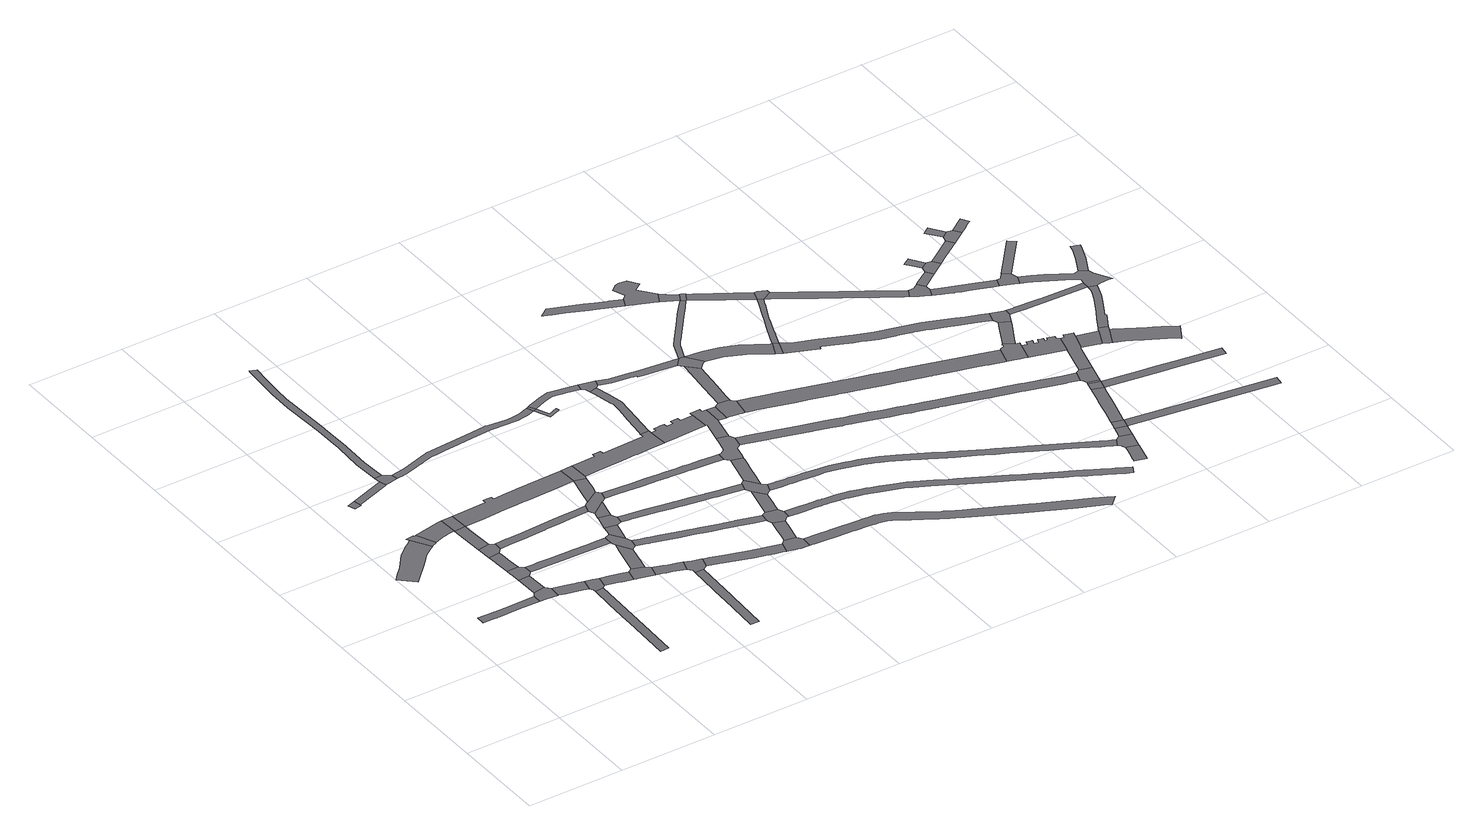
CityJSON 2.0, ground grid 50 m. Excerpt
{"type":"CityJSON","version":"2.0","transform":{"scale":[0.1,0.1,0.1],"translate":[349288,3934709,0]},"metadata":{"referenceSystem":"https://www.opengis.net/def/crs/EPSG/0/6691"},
"CityObjects":{
"road1":{"type":"Road","attributes":{"RoadStructureAttribute.sectionType":"1"},"geometry":[{"type":"MultiSurface","lod":"1","boundaries":[[[0,1,2,3,4,5,6,7,8,9,10,11,12,13,14,15]]]}]},
"road2":{"type":"Road","attributes":{"RoadStructureAttribute.sectionType":"1"},"geometry":[{"type":"MultiSurface","lod":"1","boundaries":[[[16,17,18,19,20,21,22,23,24,25,26,27,28,29,30,31,32,33]]]}]},
"road3":{"type":"Road","geometry":[{"type":"MultiSurface","lod":"1","boundaries":[[[34,35,36,37,38,39,40,41,42,25,24]]]}]},
"road4":{"type":"Road","geometry":[{"type":"MultiSurface","lod":"1","boundaries":[[[43,44,45,0,15,46,47,48]]]}]},
"road5":{"type":"Road","geometry":[{"type":"MultiSurface","lod":"1","boundaries":[[[49,50,51,52,53]]]}]},
"road6":{"type":"Road","attributes":{"RoadStructureAttribute.sectionType":"1"},"geometry":[{"type":"MultiSurface","lod":"1","boundaries":[[[44,54,55,56,45]]]}]},
"road7":{"type":"Road","geometry":[{"type":"MultiSurface","lod":"1","boundaries":[[[57,58,59,55,54,60,61,62,63]]]}]},
"road8":{"type":"Road","attributes":{"RoadStructureAttribute.sectionType":"1"},"geometry":[{"type":"MultiSurface","lod":"1","boundaries":[[[36,64,65,66,67,68,69,70,71,37]]]}]},
"road9":{"type":"Road","attributes":{"RoadStructureAttribute.sectionType":"1"},"geometry":[{"type":"MultiSurface","lod":"1","boundaries":[[[72,73,74,75,76,77,78,57,63]]]}]},
"road10":{"type":"Road","attributes":{"RoadStructureAttribute.sectionType":"1"},"geometry":[{"type":"MultiSurface","lod":"1","boundaries":[[[79,80,81,82,83,84,85,86]]]}]},
"road11":{"type":"Road","attributes":{"RoadStructureAttribute.sectionType":"1"},"geometry":[{"type":"MultiSurface","lod":"1","boundaries":[[[87,88,89,90,43,48,91,92,93,94,95]]]}]},
"road12":{"type":"Road","geometry":[{"type":"MultiSurface","lod":"1","boundaries":[[[96,75,74,97,98,99,100]]]}]},
"road13":{"type":"Road","attributes":{"RoadStructureAttribute.sectionType":"1"},"geometry":[{"type":"MultiSurface","lod":"1","boundaries":[[[101,52,51,102,103]]]}]},
"road14":{"type":"Road","attributes":{"RoadStructureAttribute.sectionType":"1"},"geometry":[{"type":"MultiSurface","lod":"1","boundaries":[[[104,105,106,96,100,107,108]]]}]},
"road15":{"type":"Road","geometry":[{"type":"MultiSurface","lod":"1","boundaries":[[[109,70,69,104,108]]]}]},
"road16":{"type":"Road","geometry":[{"type":"MultiSurface","lod":"1","boundaries":[[[81,110,111,112,95,94,113,82]]]}]},
"road17":{"type":"Road","geometry":[{"type":"MultiSurface","lod":"1","boundaries":[[[114,115,116,117,118,119,120,121,101,103]]]}]},
"road18":{"type":"Road","attributes":{"RoadStructureAttribute.sectionType":"1"},"geometry":[{"type":"MultiSurface","lod":"1","boundaries":[[[122,123,124,125,126,127,128,129,111,110]]]}]},
"road19":{"type":"Road","attributes":{"RoadStructureAttribute.sectionType":"1"},"geometry":[{"type":"MultiSurface","lod":"1","boundaries":[[[130,131,132,133,134,135,136,137,138,139,62,61,140,141,142,143,144,145,146,147,148]]]}]},
"road20":{"type":"Road","attributes":{"RoadStructureAttribute.sectionType":"1"},"geometry":[{"type":"MultiSurface","lod":"1","boundaries":[[[120,149,150,151,152,153,154,155,156,157,158,159,160,161,162,163,164,165,166,167,168,169,170,171,172,173,174,175,176,121]]]}]},
"road21":{"type":"Road","attributes":{"RoadStructureAttribute.sectionType":"1"},"geometry":[{"type":"MultiSurface","lod":"1","boundaries":[[[177,178,179,180,181,182,183,184,185,99,98,186,187,188,189,190,191,192,193,194]]]}]},
"road22":{"type":"Road","geometry":[{"type":"MultiSurface","lod":"1","boundaries":[[[195,126,125,196,197,198,199,200]]]}]},
"road23":{"type":"Road","attributes":{"RoadStructureAttribute.sectionType":"1"},"geometry":[{"type":"MultiSurface","lod":"1","boundaries":[[[201,202,203,204,205,206,207,195,200]]]}]},
"road24":{"type":"Road","attributes":{"RoadStructureAttribute.sectionType":"1"},"geometry":[{"type":"MultiSurface","lod":"1","boundaries":[[[208,209,210,211,212,213,214,215,216,217,218,219,220,221,216,222,223,224,225,226,227,228,229,230,231,232,109,108]]]}]},
"road25":{"type":"Road","attributes":{"RoadStructureAttribute.sectionType":"1"},"geometry":[{"type":"MultiSurface","lod":"1","boundaries":[[[233,234,235,236,237,238,239,240]]]}]},
"road26":{"type":"Road","attributes":{"RoadStructureAttribute.sectionType":"1"},"geometry":[{"type":"MultiSurface","lod":"1","boundaries":[[[198,241,242,243,244,245,246,247,248,249,250,199]]]}]},
"road27":{"type":"Road","geometry":[{"type":"MultiSurface","lod":"1","boundaries":[[[205,204,251,252,253,254,130,148]]]}]},
"road28":{"type":"Road","geometry":[{"type":"MultiSurface","lod":"1","boundaries":[[[255,256,257,258,254,253]]]}]},
"road29":{"type":"Road","geometry":[{"type":"MultiSurface","lod":"1","boundaries":[[[259,237,236,260,261,262,263,246,245]]]}]},
"road30":{"type":"Road","geometry":[{"type":"MultiSurface","lod":"1","boundaries":[[[264,265,266,257,256,267,268,269,270,271]]]}]},
"road31":{"type":"Road","attributes":{"RoadStructureAttribute.sectionType":"1"},"geometry":[{"type":"MultiSurface","lod":"1","boundaries":[[[272,264,271,273,274]]]}]},
"road32":{"type":"Road","attributes":{"RoadStructureAttribute.sectionType":"1"},"geometry":[{"type":"MultiSurface","lod":"1","boundaries":[[[117,275,276,277,278,279,280,281,282,283,284,285,286,287,288,289,290,291,292,293,294,295,296,297,298,299,300,301,302,118]]]}]},
"road33":{"type":"Road","geometry":[{"type":"MultiSurface","lod":"1","boundaries":[[[273,303,304,305,219,218,306,194,193,274]]]}]},
"road34":{"type":"Road","attributes":{"RoadStructureAttribute.sectionType":"1"},"geometry":[{"type":"MultiSurface","lod":"1","boundaries":[[[307,308,309,310,311,312,313,314,315,316,317,261,260,318,319,320,321,322,323,324,325,326,327]]]}]},
"road35":{"type":"Road","geometry":[{"type":"MultiSurface","lod":"1","boundaries":[[[222,216,221,328,329]]]}]},
"road36":{"type":"Road","attributes":{"RoadStructureAttribute.sectionType":"1"},"geometry":[{"type":"MultiSurface","lod":"1","boundaries":[[[330,331,332,333,334,335,336,337,338,339,340,341,342,343,344,345,252,251,346,347,348,349,350,351,352,353,354,355,356,357,358,359,360,361,362]]]}]},
"road37":{"type":"Road","attributes":{"RoadStructureAttribute.sectionType":"1"},"geometry":[{"type":"MultiSurface","lod":"1","boundaries":[[[363,364,365,366,367,368,369,370,371,372,373,374,375,376,377,378,379,380,381,382,383,384,385,386,387,388,389,390,391,392,268,267]]]}]},
"road38":{"type":"Road","geometry":[{"type":"MultiSurface","lod":"1","boundaries":[[[393,307,327,394,395,396,397,398,399,400]]]}]},
"road39":{"type":"Road","attributes":{"RoadStructureAttribute.sectionType":"1"},"geometry":[{"type":"MultiSurface","lod":"1","boundaries":[[[401,402,403,404,405,406,407,408,409,410,411,412,413,414,305,304,415,416,417,418,419,420,421,422,423,424,425,426,427,428,429]]]}]},
"road40":{"type":"Road","attributes":{"RoadStructureAttribute.sectionType":"1"},"geometry":[{"type":"MultiSurface","lod":"1","boundaries":[[[328,430,431,432,433,434,435,436,437,438,439,440,441,442,443,444,445,446,447,448,449,450,451,452,453,454,455,456,457,329]]]}]},
"road41":{"type":"Road","attributes":{"RoadStructureAttribute.sectionType":"1"},"geometry":[{"type":"MultiSurface","lod":"1","boundaries":[[[458,459,393,400,460,461,462]]]}]},
"road42":{"type":"Road","geometry":[{"type":"MultiSurface","lod":"1","boundaries":[[[463,290,289,464]]]}]},
"road43":{"type":"Road","attributes":{"RoadStructureAttribute.sectionType":"1"},"geometry":[{"type":"MultiSurface","lod":"1","boundaries":[[[289,465,466,467,468,464]]]}]},
"road44":{"type":"Road","geometry":[{"type":"MultiSurface","lod":"1","boundaries":[[[461,469,470,471,472,473,362,361,462]]]}]},
"road45":{"type":"Road","attributes":{"RoadStructureAttribute.sectionType":"1"},"geometry":[{"type":"MultiSurface","lod":"1","boundaries":[[[474,473,472,475,476,477,478,479]]]}]},
"road46":{"type":"Road","attributes":{"RoadStructureAttribute.sectionType":"1"},"geometry":[{"type":"MultiSurface","lod":"1","boundaries":[[[480,481,482,483,484,485,486,487,463,464,488,489,490,491,492,493,494,495]]]}]},
"road47":{"type":"Road","geometry":[{"type":"MultiSurface","lod":"1","boundaries":[[[496,497,378,377,479,478,498,499,500]]]}]},
"road48":{"type":"Road","attributes":{"RoadStructureAttribute.sectionType":"1"},"geometry":[{"type":"MultiSurface","lod":"1","boundaries":[[[501,502,503,504,505,506,507,508,509,496,500]]]}]},
"road49":{"type":"Road","attributes":{"RoadStructureAttribute.sectionType":"1"},"geometry":[{"type":"MultiSurface","lod":"1","boundaries":[[[446,510,511,512,513,514,515,516,517,518,519,520,521,522,523,524,525,526,447]]]}]},
"road50":{"type":"Road","geometry":[{"type":"MultiSurface","lod":"1","boundaries":[[[527,528,529,530,531,532,533,534,535,536,537,538,539,540,541,444,443,542,543,544,545]]]}]},
"road51":{"type":"Road","geometry":[{"type":"MultiSurface","lod":"1","boundaries":[[[546,517,516,547,548,549,550,480,495]]]}]},
"road52":{"type":"Road","geometry":[{"type":"MultiSurface","lod":"1","boundaries":[[[551,552,553,554,555,556,401,429,508,507,557,558,559,560]]]}]},
"road53":{"type":"Road","attributes":{"RoadStructureAttribute.sectionType":"1"},"geometry":[{"type":"MultiSurface","lod":"1","boundaries":[[[561,553,552,562,563,564,565,566,567,568,569,570,571,527,545]]]}]},
"road54":{"type":"Road","geometry":[{"type":"MultiSurface","lod":"1","boundaries":[[[563,572,573,574,564]]]}]},
"road55":{"type":"Road","attributes":{"RoadStructureAttribute.sectionType":"1"},"geometry":[{"type":"MultiSurface","lod":"1","boundaries":[[[547,575,576,577,578,579,580,581,582,583,584,585,586,587,548]]]}]},
"road56":{"type":"Road","attributes":{"RoadStructureAttribute.sectionType":"1"},"geometry":[{"type":"MultiSurface","lod":"1","boundaries":[[[398,588,589,590,591,592,593,594,595,596,597,598,599,600,601,602,603,604,605,606,607,608,609,610,611,612,613,614,615,616,617,618,619,620,621,622,623,624,625,626,627,628,629,630,631,632,633,634,635,636,637,638,639,640,641,642,643,644,645,646,647,648,649,650,651,652,653,654,655,656,657,658,659,660,661,662,663,664,665,666,667,668,669,670,671,672,673,399]]]}]},
"road57":{"type":"Road","geometry":[{"type":"MultiSurface","lod":"1","boundaries":[[[674,675,676,677,678,679,680,573,572,681,682,683,684,685,686,687,688]]]}]},
"road58":{"type":"Road","attributes":{"RoadStructureAttribute.sectionType":"1"},"geometry":[{"type":"MultiSurface","lod":"1","boundaries":[[[678,689,690,691,692,693,694,695,696,697,679]]]}]},
"road59":{"type":"Road","attributes":{"RoadStructureAttribute.sectionType":"1"},"geometry":[{"type":"MultiSurface","lod":"1","boundaries":[[[470,698,699,700,701,702,703,704,705,706,707,708,709,710,711,712,713,714,715,716,717,718,719,720,721,722,723,724,725,726,727,728,729,730,731,732,733,734,735,736,737,738,739,740,741,742,743,744,745,746,747,748,749,750,751,752,753,754,755,756,757,758,759,760,761,762,763,764,765,766,767,768,769,770,771,772,773,774,775,776,777,778,779,780,781,782,783,471]]]}]},
"road60":{"type":"Road","geometry":[{"type":"MultiSurface","lod":"1","boundaries":[[[784,785,786,787,788,789,582,581,694,693]]]}]},
"road61":{"type":"Road","attributes":{"RoadStructureAttribute.sectionType":"1"},"geometry":[{"type":"MultiSurface","lod":"1","boundaries":[[[790,791,792,793,794,795,796,797,798,799,800,801,802,803,804]]]}]},
"road62":{"type":"Road","attributes":{"RoadStructureAttribute.sectionType":"1"},"geometry":[{"type":"MultiSurface","lod":"1","boundaries":[[[805,806,807,808,809,810,811,812,813,814,815,816,817,818,819,820,821,822,823,824,825,826,827,828,829,830,831,832,833,834,499,498,835,836,837,838,839,840,841,842,843,844,845,846,847,848,849,850,851,852,853,854,855,856,857,858,859,860,861,862,863,864,865,866,867,868,869,870,871,872,873,874,875,876,877,878,879,880,881,882,883,884,885]]]}]},
"road63":{"type":"Road","attributes":{"RoadStructureAttribute.sectionType":"1"},"geometry":[{"type":"MultiSurface","lod":"1","boundaries":[[[886,887,888,889,890,891,789,788,892,893,894,895]]]}]},
"road64":{"type":"Road","geometry":[{"type":"MultiSurface","lod":"1","boundaries":[[[896,897,898,899,900,901,902,582,789,903,904,905,906,907,908,909,910,911,912]]]}]},
"road65":{"type":"Road","geometry":[{"type":"MultiSurface","lod":"1","boundaries":[[[913,914,796,795,915,916,917,918,919,920,921,922,923,924]]]}]},
"road66":{"type":"Road","geometry":[{"type":"MultiSurface","lod":"1","boundaries":[[[894,925,926,895]]]}]},
"road67":{"type":"Road","attributes":{"RoadStructureAttribute.sectionType":"1"},"geometry":[{"type":"MultiSurface","lod":"1","boundaries":[[[927,928,929,930,931,932,933,934,935,936,937,938,939,940,941,942,943,944,945,946,947,948,949,950,951,952,953,954,955,956,957,958,959,960,961,962,963,964,965,966,967,968,969,970,971,972,973,974,975,976,977,978,979,980,981,982,983,984,985,986,987,988,989,990,991,992,993,994,995,996,997,998,999,1000,1001,1002,1003,1004,1005,1006,1007,1008,1009,1010,1011,1012,1013,1014,551,560]]]}]},
"road68":{"type":"Road","attributes":{"RoadStructureAttribute.sectionType":"1"},"geometry":[{"type":"MultiSurface","lod":"1","boundaries":[[[1015,1016,1017,918,917,912]]]}]},
"road69":{"type":"Road","geometry":[{"type":"MultiSurface","lod":"1","boundaries":[[[1018,1019,1020,1021,1015,912,911]]]}]},
"road70":{"type":"Road","attributes":{"RoadStructureAttribute.sectionType":"1"},"geometry":[{"type":"MultiSurface","lod":"1","boundaries":[[[1022,1023,1024,1025,1026,1027,1028,1029,1030,1031,1032,1033,1034,1035,1036,1037,1038,1039,1040,1041,1042,1043,1044,1045,1046,1047,1048,1049,1050,1051,1052,1053,1054,1055,1056,1057,1058,1059,1060,1061,1062,1063,674,688]]]}]},
"road71":{"type":"Road","attributes":{"RoadStructureAttribute.sectionType":"1"},"geometry":[{"type":"MultiSurface","lod":"1","boundaries":[[[1064,1065,1066,1067,1068,1069,1070,1019,1018]]]}]},
"road72":{"type":"Road","geometry":[{"type":"MultiSurface","lod":"1","boundaries":[[[1071,1067,1066,1072,1073,1074]]]}]},
"road73":{"type":"Road","attributes":{"RoadStructureAttribute.sectionType":"1"},"geometry":[{"type":"MultiSurface","lod":"1","boundaries":[[[1075,1076,1077,1078,1079,1080,1081,1082,1083]]]}]},
"road74":{"type":"Road","attributes":{"RoadStructureAttribute.sectionType":"1"},"geometry":[{"type":"MultiSurface","lod":"1","boundaries":[[[1084,1085,1086,1087,1088,1089,1090,1091,1092,1093,1094,1095,1096,1097,1098,1099,1100,1101,1102,1103,1104,1105,1106,1107,1108,1109,1110,1111,1112,1113,1114,1115,1116,1117,1118,1119,1120,1121,926,925]]]}]},
"road75":{"type":"Road","attributes":{"RoadStructureAttribute.sectionType":"1"},"geometry":[{"type":"MultiSurface","lod":"1","boundaries":[[[1072,1066,1122,1123,1124,1125,1126,1127,895,926,1128,1129,1130,1131,1132,1133,1134,1072,1135,1136,1137,1138,1139,1140,1141,1142,1143,1144,1145,1146,1147,1148,1149,1150,1151,1152,1153,1154,1155,1156,1157,1158,1159,1160,1073]]]}]},
"road76":{"type":"Road","geometry":[{"type":"MultiSurface","lod":"1","boundaries":[[[884,1161,1162,1077,1076,1163,1164,885]]]}]},
"road77":{"type":"Road","attributes":{"RoadStructureAttribute.sectionType":"1"},"geometry":[{"type":"MultiSurface","lod":"1","boundaries":[[[1165,1164,1163,1166]]]}]},
"road78":{"type":"Road","geometry":[{"type":"MultiSurface","lod":"1","boundaries":[[[1167,1168,1165,1166]]]}]},
"road79":{"type":"Road","attributes":{"RoadStructureAttribute.sectionType":"1"},"geometry":[{"type":"MultiSurface","lod":"1","boundaries":[[[1169,1170,1171,1172,1173,1174,1175,1168,1167,1176,1177,1178,1179,1180,1181,1182]]]}]},
"road80":{"type":"Road","geometry":[{"type":"MultiSurface","lod":"1","boundaries":[[[1183,1184,1185,1186,1187,1188,1055,1054,1189,1190,1191,1192,1193,1194,1195,1196,1197,1198]]]}]},
"road81":{"type":"Road","geometry":[{"type":"MultiSurface","lod":"1","boundaries":[[[1169,1182,1199,1200]]]}]},
"road82":{"type":"Road","attributes":{"RoadStructureAttribute.sectionType":"1"},"geometry":[{"type":"MultiSurface","lod":"1","boundaries":[[[1199,1201,1202,1203,1204,1200]]]}]},
"road83":{"type":"Road","geometry":[{"type":"MultiSurface","lod":"1","boundaries":[[[1205,970,969,1206,1204,1203,1207,1208]]]}]},
"road84":{"type":"Road","geometry":[{"type":"MultiSurface","lod":"1","boundaries":[[[1209,1210,1146,1145,1211,1212,1213,1214,1215]]]}]},
"road85":{"type":"Road","attributes":{"RoadStructureAttribute.sectionType":"1"},"geometry":[{"type":"MultiSurface","lod":"1","boundaries":[[[1197,1216,1217,1218,1219,1220,1221,1198]]]}]},
"road86":{"type":"Road","attributes":{"RoadStructureAttribute.sectionType":"1"},"geometry":[{"type":"MultiSurface","lod":"1","boundaries":[[[1222,1223,1224,1225,1226,1227,1228,1229,1230,1231,1232,1233,1234,1235,1236,1237,1238,1239,1240,1241,1242,1243,1244,1245,1193,1192,1246,1247,1248]]]}]},
"road87":{"type":"Road","geometry":[{"type":"MultiSurface","lod":"1","boundaries":[[[1249,1250,1108,1107,1219,1218,1251,1252]]]}]},
"road88":{"type":"Road","geometry":[{"type":"MultiSurface","lod":"1","boundaries":[[[1253,1254,1205,1208,1255,1256,1257,1258,1259,1260,1261,1262,1222,1248,1263]]]}]},
"road89":{"type":"Road","attributes":{"RoadStructureAttribute.sectionType":"1"},"geometry":[{"type":"MultiSurface","lod":"1","boundaries":[[[1264,1265,1266,1267,1209,1215]]]}]},
"road90":{"type":"Road","attributes":{"RoadStructureAttribute.sectionType":"1"},"geometry":[{"type":"MultiSurface","lod":"1","boundaries":[[[1268,1269,1270,1271,1272,1167,1166]]]}]},
"road91":{"type":"Road","attributes":{"RoadStructureAttribute.sectionType":"1"},"geometry":[{"type":"MultiSurface","lod":"1","boundaries":[[[1273,1274,1275,1276,1277,1278,1214,1213,1279,1280,1281,1282,1283,1284,1285,1286,1287,1288]]]}]},
"road92":{"type":"Road","attributes":{"RoadStructureAttribute.sectionType":"1"},"geometry":[{"type":"MultiSurface","lod":"1","boundaries":[[[1289,1290,1291,1292,1293,1294]]]}]},
"road93":{"type":"Road","geometry":[{"type":"MultiSurface","lod":"1","boundaries":[[[1289,1294,1266,1265,1295,1296]]]}]},
"road94":{"type":"Road","attributes":{"RoadStructureAttribute.sectionType":"1"},"geometry":[{"type":"MultiSurface","lod":"1","boundaries":[[[1297,1298,1299,1300,1301,1257,1256]]]}]},
"road95":{"type":"Road","attributes":{"RoadStructureAttribute.sectionType":"1"},"geometry":[{"type":"MultiSurface","lod":"1","boundaries":[[[1302,1303,1304,1305,1199,1182,1306,1307,1308]]]}]},
"road96":{"type":"Road","geometry":[{"type":"MultiSurface","lod":"1","boundaries":[[[1309,1310,1311,1312,1313,1300,1299,1314,1315]]]}]},
"road97":{"type":"Road","attributes":{"RoadStructureAttribute.sectionType":"1"},"geometry":[{"type":"MultiSurface","lod":"1","boundaries":[[[1316,1317,1296,1295,1318,1319]]]}]},
"road98":{"type":"Road","attributes":{"RoadStructureAttribute.sectionType":"1"},"geometry":[{"type":"MultiSurface","lod":"1","boundaries":[[[1320,1321,1322,1323,1324,1325,1326,1327,1328,1329,1249,1252]]]}]},
"road99":{"type":"Road","geometry":[{"type":"MultiSurface","lod":"1","boundaries":[[[1330,1331,1288,1287,1332,1333,1334,1335]]]}]},
"road100":{"type":"Road","attributes":{"RoadStructureAttribute.sectionType":"1"},"geometry":[{"type":"MultiSurface","lod":"1","boundaries":[[[1336,1337,1338,1339,1340,1341,1342,1309,1315,1343,1344,1345,1346,1347,1348,1349,1350,1351]]]}]},
"road101":{"type":"Road","attributes":{"RoadStructureAttribute.sectionType":"1"},"geometry":[{"type":"MultiSurface","lod":"1","boundaries":[[[1352,1353,1354,1355]]]}]},
"road102":{"type":"Road","attributes":{"RoadStructureAttribute.sectionType":"1"},"geometry":[{"type":"MultiSurface","lod":"1","boundaries":[[[1356,1357,1358,1359,1360,1361,1362,1363,1364,1322,1365,1366,1367,1368,1369,1370,1311,1310]]]}]},
"road103":{"type":"Road","geometry":[{"type":"MultiSurface","lod":"1","boundaries":[[[1371,1372,1355,1354,1316,1319]]]}]},
"road104":{"type":"Road","attributes":{"RoadStructureAttribute.sectionType":"1"},"geometry":[{"type":"MultiSurface","lod":"1","boundaries":[[[1373,1374,1375,1376,1330,1335]]]}]},
"road105":{"type":"Road","geometry":[{"type":"MultiSurface","lod":"1","boundaries":[[[1377,1378,1379,1380,1381,1382,1334,1333,1383,1384,1385,1386,1387,1388,1389,1390,1323,1322,1364,1391,1392,1393,1394]]]}]},
"road106":{"type":"Road","attributes":{"RoadStructureAttribute.sectionType":"1"},"geometry":[{"type":"MultiSurface","lod":"1","boundaries":[[[1395,1396,1397,1398,1399,1372,1371]]]}]},
"road107":{"type":"Road","attributes":{"RoadStructureAttribute.sectionType":"1"},"geometry":[{"type":"MultiSurface","lod":"1","boundaries":[[[1400,1401,1402,1403,1378,1377,1404,1405,1406,1407]]]}]}
},
"vertices":[
[441,853,0],[327,853,0],[306,853,0],[228,853,0],[227,853,0],[221,853,0],[138,854,0],[137,809,0],[163,809,0],[184,808,0],[201,808,0],[211,808,0],[215,808,0],[226,808,0],[331,810,0],[441,808,0],
[102,1265,0],[103,1266,0],[159,1323,0],[194,1360,0],[220,1388,0],[222,1390,0],[236,1401,0],[259,1417,0],[286,1436,0],[227,1530,0],[204,1514,0],[190,1503,0],[128,1454,0],[70,1378,0],[29,1336,0],[20,1327,0],[3,1309,0],[76,1238,0],
[293,1439,0],[312,1448,0],[317,1451,0],[273,1549,0],[261,1546,0],[260,1550,0],[220,1547,0],[220,1546,0],[224,1538,0],
[540,863,0],[520,887,0],[459,878,0],[478,808,0],[479,808,0],[536,801,0],
[164,1875,0],[201,1881,0],[200,1888,0],[193,1925,0],[152,1910,0],
[516,1001,0],[455,998,0],[457,962,0],
[451,1084,0],[453,1057,0],[453,1055,0],[533,1018,0],[537,1022,0],[536,1068,0],[512,1086,0],
[350,1464,0],[377,1471,0],[380,1472,0],[405,1477,0],[427,1480,0],[434,1480,0],[430,1579,0],[408,1578,0],
[509,1147,0],[506,1205,0],[505,1226,0],[445,1219,0],[448,1167,0],[448,1164,0],[449,1143,0],
[715,180,0],[725,439,0],[737,738,0],[692,732,0],[687,615,0],[681,461,0],[681,443,0],[670,178,0],
[669,832,0],[644,838,0],[638,840,0],[604,848,0],[539,801,0],[571,793,0],[654,773,0],[681,766,0],[695,826,0],
[442,1296,0],[518,1240,0],[527,1250,0],[531,1295,0],[502,1307,0],
[374,1989,0],[378,1950,0],[386,1953,0],
[435,1479,0],[435,1461,0],[435,1458,0],[496,1451,0],[495,1483,0],
[491,1582,0],
[750,750,0],[764,810,0],[735,817,0],[692,746,0],
[396,1955,0],[414,1958,0],[416,1958,0],[453,1966,0],[447,2000,0],[441,2004,0],[411,2026,0],[372,2024,0],
[816,733,0],[831,729,0],[834,729,0],[887,716,0],[902,777,0],[865,786,0],[799,801,0],[791,803,0],
[964,1056,0],[927,1057,0],[866,1059,0],[796,1061,0],[762,1061,0],[732,1062,0],[668,1064,0],[605,1066,0],[582,1066,0],[559,1067,0],[576,1021,0],[599,1021,0],[605,1021,0],[670,1019,0],[737,1017,0],[758,1017,0],[801,1016,0],[868,1014,0],[962,1012,0],
[406,2079,0],[402,2155,0],[407,2305,0],[406,2317,0],[406,2326,0],[404,2427,0],[405,2473,0],[405,2481,0],[396,2665,0],[393,2734,0],[393,2737,0],[393,2738,0],[396,2829,0],[401,2883,0],[405,2939,0],[413,3027,0],[380,3041,0],[376,3030,0],[361,2832,0],[361,2830,0],[359,2736,0],[360,2703,0],[361,2673,0],[370,2469,0],[371,2352,0],[371,2317,0],[370,2304,0],[365,2158,0],
[985,1314,0],[916,1311,0],[851,1309,0],[785,1306,0],[780,1306,0],[723,1303,0],[657,1300,0],[594,1298,0],[592,1298,0],[597,1253,0],[659,1256,0],[725,1259,0],[777,1261,0],[787,1262,0],[857,1265,0],[918,1268,0],[1019,1273,0],[1031,1316,0],
[925,791,0],[902,712,0],[908,711,0],[989,690,0],[1004,749,0],[983,770,0],
[994,817,0],[1000,846,0],[1004,861,0],[1017,914,0],[971,984,0],[960,938,0],[942,863,0],
[585,1486,0],[656,1490,0],[719,1493,0],[781,1496,0],[819,1497,0],[841,1497,0],[908,1500,0],[975,1503,0],[1098,1507,0],[1076,1414,0],[1057,1335,0],[1131,1383,0],[1139,1417,0],[1157,1494,0],[1095,1607,0],[852,1598,0],[825,1597,0],[797,1596,0],[722,1593,0],[721,1603,0],[721,1609,0],[695,1608,0],[676,1607,0],[677,1599,0],[678,1590,0],
[1168,126,0],[1179,352,0],[1179,364,0],[1191,605,0],[1146,605,0],[1135,374,0],[1134,354,0],[1123,128,0],
[1019,682,0],[1035,677,0],[1038,676,0],[1066,668,0],[1129,649,0],[1147,704,0],[1121,712,0],[1079,725,0],[1063,730,0],[1059,732,0],
[1040,930,0],[1048,975,0],[1038,1002,0],[993,1070,0],
[1057,1078,0],[1065,1111,0],[1006,1126,0],[999,1095,0],
[1147,624,0],[1215,621,0],[1233,678,0],[1228,680,0],[1186,691,0],
[1026,1208,0],[1024,1198,0],[1019,1178,0],[1093,1122,0],[1100,1166,0],[1099,1166,0],[1091,1182,0],[1086,1194,0],
[1034,1239,0],[1110,1299,0],[1035,1244,0],
[466,1968,0],[486,1972,0],[525,1978,0],[674,2022,0],[709,2025,0],[751,2029,0],[834,2036,0],[907,2042,0],[1016,2051,0],[1106,2043,0],[1128,2042,0],[1159,2043,0],[1186,2046,0],[1217,2052,0],[1258,2065,0],[1243,2100,0],[1238,2098,0],[1205,2086,0],[1186,2082,0],[1156,2077,0],[1125,2077,0],[1018,2087,0],[1012,2088,0],[1009,2088,0],[904,2079,0],[673,2060,0],[670,2060,0],[520,2013,0],
[1116,1303,0],[1136,1317,0],[1149,1361,0],[1043,1325,0],
[1595,573,0],[1525,591,0],[1482,601,0],[1481,602,0],[1459,608,0],[1448,611,0],[1397,627,0],[1336,646,0],[1267,668,0],[1264,669,0],[1257,671,0],[1290,598,0],[1292,597,0],[1388,568,0],[1389,568,0],[1430,554,0],[1494,538,0],[1498,537,0],[1523,530,0],[1569,518,0],[1580,515,0],
[1161,1510,0],[1157,1609,0],
[1583,827,0],[1523,844,0],[1518,845,0],[1496,851,0],[1471,858,0],[1463,860,0],[1401,877,0],[1363,888,0],[1331,897,0],[1316,901,0],[1245,921,0],[1181,938,0],[1126,953,0],[1122,954,0],[1110,958,0],[1093,963,0],[1086,917,0],[1104,912,0],[1110,911,0],[1172,894,0],[1235,876,0],[1308,856,0],[1320,853,0],[1350,845,0],[1389,834,0],[1450,817,0],[1489,807,0],[1509,801,0],[1511,801,0],[1523,797,0],[1575,783,0],[1640,765,0],[1646,810,0],
[1115,1119,0],[1133,1116,0],[1146,1114,0],[1210,1103,0],[1275,1093,0],[1347,1081,0],[1361,1078,0],[1412,1070,0],[1431,1067,0],[1497,1056,0],[1527,1052,0],[1546,1048,0],[1561,1046,0],[1624,1036,0],[1697,1024,0],[1708,1066,0],[1661,1074,0],[1594,1085,0],[1554,1092,0],[1533,1095,0],[1529,1096,0],[1467,1106,0],[1422,1113,0],[1397,1117,0],[1384,1119,0],[1310,1131,0],[1244,1142,0],[1182,1152,0],[1140,1159,0],[1121,1162,0],
[1618,593,0],[1600,510,0],[1611,507,0],[1638,500,0],[1646,499,0],[1691,496,0],[1695,556,0],[1675,580,0],
[1755,1318,0],[1730,1319,0],[1664,1324,0],[1598,1329,0],[1589,1330,0],[1569,1331,0],[1536,1333,0],[1477,1337,0],[1462,1338,0],[1448,1339,0],[1374,1345,0],[1309,1349,0],[1245,1354,0],[1166,1360,0],[1143,1316,0],[1159,1315,0],[1188,1313,0],[1253,1308,0],[1320,1303,0],[1395,1298,0],[1408,1297,0],[1466,1293,0],[1480,1292,0],[1545,1288,0],[1565,1286,0],[1584,1285,0],[1610,1283,0],[1677,1278,0],[1751,1273,0],
[1168,1510,0],[1186,1511,0],[1237,1513,0],[1303,1516,0],[1366,1519,0],[1371,1519,0],[1441,1522,0],[1454,1522,0],[1528,1525,0],[1557,1527,0],[1571,1527,0],[1586,1528,0],[1591,1528,0],[1604,1529,0],[1598,1628,0],[1598,1639,0],[1598,1644,0],[1551,1644,0],[1552,1634,0],[1553,1626,0],[1329,1616,0],[1329,1622,0],[1328,1634,0],[1285,1632,0],[1284,1620,0],[1284,1614,0],[1232,1612,0],[1191,1610,0],
[1635,675,0],[1625,625,0],[1698,674,0],[1707,718,0],[1649,736,0],
[1257,2106,0],[1276,2071,0],
[1294,1982,0],[1357,2006,0],[1352,2024,0],[1305,2006,0],
[1730,738,0],[1739,737,0],[1743,783,0],[1729,811,0],[1671,824,0],
[1688,896,0],[1734,831,0],[1744,875,0],[1745,880,0],[1758,935,0],[1711,995,0],
[1537,2125,0],[1518,2129,0],[1394,2151,0],[1393,2150,0],[1348,2140,0],[1336,2137,0],[1300,2124,0],[1273,2113,0],[1311,2086,0],[1347,2101,0],[1388,2111,0],[1395,2113,0],[1429,2106,0],[1442,2104,0],[1457,2101,0],[1529,2088,0],
[1732,1087,0],[1711,1069,0],[1783,954,0],[1801,998,0],[1779,1020,0],
[1782,1033,0],[1796,1089,0],[1811,1154,0],[1815,1167,0],[1815,1170,0],[1827,1218,0],[1831,1234,0],[1772,1248,0],[1764,1216,0],
[1598,1647,0],[1617,1835,0],[1620,1865,0],[1623,1885,0],[1625,1902,0],[1609,1984,0],[1593,2059,0],[1552,2049,0],[1557,2024,0],[1580,1919,0],[1583,1907,0],[1584,1902,0],[1580,1857,0],[1577,1833,0],[1576,1827,0],[1569,1772,0],[1555,1659,0],
[1828,1637,0],[1761,1634,0],[1761,1646,0],[1761,1655,0],[1720,1653,0],[1720,1642,0],[1721,1632,0],[1685,1631,0],[1685,1640,0],[1685,1651,0],[1659,1650,0],[1656,1650,0],[1626,1648,0],[1626,1640,0],[1627,1629,0],[1606,1529,0],[1657,1532,0],[1722,1534,0],[1832,1539,0],
[1547,2072,0],[1608,2071,0],[1619,2106,0],[1601,2111,0],[1546,2123,0],
[1887,1386,0],[1873,1413,0],[1813,1427,0],[1804,1386,0],[1792,1334,0],[1766,1317,0],[1835,1251,0],[1845,1294,0],[1849,1312,0],[1874,1326,0],
[1840,1539,0],[1898,1526,0],[1902,1540,0],[1903,1638,0],[1881,1639,0],[1881,1642,0],[1881,1653,0],[1880,1658,0],[1829,1658,0],[1829,1657,0],[1829,1648,0],
[1944,1537,0],[1950,1638,0],[1920,1638,0],
[1671,2052,0],[1775,2037,0],[1779,2037,0],[1795,2035,0],[1793,2025,0],[1824,2021,0],[1991,2001,0],[2027,2043,0],[1830,2066,0],[1801,2069,0],[1782,2072,0],[1749,2077,0],[1679,2087,0],
[1712,494,0],[1716,494,0],[1762,490,0],[1826,486,0],[1923,479,0],[1928,479,0],[2003,474,0],[2033,469,0],[2044,468,0],[2086,461,0],[2128,440,0],[2163,419,0],[2180,409,0],[2273,353,0],[2279,350,0],[2289,344,0],[2329,320,0],[2379,294,0],[2384,292,0],[2389,289,0],[2442,263,0],[2497,236,0],[2518,226,0],[2519,225,0],[2628,172,0],[2692,141,0],[2735,121,0],[2736,120,0],[2761,108,0],[2852,68,0],[2980,11,0],[2994,5,0],[3041,50,0],[3008,66,0],[2949,94,0],[2891,121,0],[2852,140,0],[2843,144,0],[2782,173,0],[2762,180,0],[2757,183,0],[2739,191,0],[2719,201,0],[2688,215,0],[2662,227,0],[2596,259,0],[2587,263,0],[2522,293,0],[2455,324,0],[2453,326,0],[2416,343,0],[2415,343,0],[2400,350,0],[2386,356,0],[2359,371,0],[2358,371,0],[2339,383,0],[2330,388,0],[2241,441,0],[2240,442,0],[2231,448,0],[2184,477,0],[2172,484,0],[2159,491,0],[2141,502,0],[2129,507,0],[2122,512,0],[2105,518,0],[2099,520,0],[2094,521,0],[2088,523,0],[2084,525,0],[2065,530,0],[2044,531,0],[2024,533,0],[2019,533,0],[2015,534,0],[2011,534,0],[1966,537,0],[1913,541,0],[1911,541,0],[1895,543,0],[1849,546,0],[1839,546,0],[1828,547,0],[1770,551,0],
[2054,1621,0],[2051,1625,0],[2037,1641,0],[2034,1645,0],[2034,1646,0],[1976,1652,0],[1965,1646,0],[1961,1536,0],[1963,1536,0],[1974,1534,0],[1975,1534,0],[1992,1531,0],[2008,1528,0],[2021,1526,0],[2037,1523,0],
[2034,1649,0],[2036,1666,0],[2038,1682,0],[2049,1771,0],[2068,1924,0],[2013,1978,0],[2011,1964,0],[1991,1787,0],[1983,1718,0],
[1790,732,0],[1823,731,0],[1850,729,0],[1860,729,0],[1871,728,0],[1907,725,0],[1918,724,0],[1938,723,0],[1951,722,0],[1982,718,0],[2006,715,0],[2040,709,0],[2046,708,0],[2099,695,0],[2116,691,0],[2128,688,0],[2133,686,0],[2145,683,0],[2174,673,0],[2189,668,0],[2295,633,0],[2329,616,0],[2401,579,0],[2490,533,0],[2514,520,0],[2666,441,0],[2765,390,0],[2784,380,0],[2804,370,0],[2824,359,0],[2843,350,0],[2865,339,0],[2924,308,0],[2934,302,0],[2974,282,0],[3029,253,0],[3069,232,0],[3088,222,0],[3130,201,0],[3144,193,0],[3161,184,0],[3183,173,0],[3198,165,0],[3214,157,0],[3235,197,0],[3221,204,0],[3205,213,0],[3167,232,0],[3152,240,0],[3127,253,0],[3109,262,0],[3080,277,0],[3039,299,0],[2981,329,0],[2918,361,0],[2905,368,0],[2904,368,0],[2855,393,0],[2836,404,0],[2818,413,0],[2765,441,0],[2743,452,0],[2532,562,0],[2498,579,0],[2440,609,0],[2330,666,0],[2274,687,0],[2273,687,0],[2212,709,0],[2211,710,0],[2162,725,0],[2152,728,0],[2144,730,0],[2123,736,0],[2083,748,0],[2081,748,0],[2054,754,0],[2016,761,0],[1953,766,0],[1939,768,0],[1936,768,0],[1922,769,0],[1889,772,0],[1877,773,0],[1864,773,0],[1827,776,0],
[2085,1941,0],[2098,1953,0],[2105,1956,0],[2110,1956,0],[2113,1956,0],[2054,2039,0],
[1716,2660,0],[1752,2646,0],[1809,2623,0],[1908,2583,0],[1939,2571,0],[2062,2521,0],[2082,2568,0],[2023,2592,0],[2016,2595,0],[1961,2618,0],[1916,2636,0],[1804,2681,0],[1757,2697,0],[1755,2698,0],[1706,2665,0],
[3278,424,0],[3264,431,0],[3227,449,0],[3115,507,0],[2937,598,0],[2921,606,0],[2811,661,0],[2806,663,0],[2768,681,0],[2626,755,0],[2618,759,0],[2613,762,0],[2589,774,0],[2554,793,0],[2409,868,0],[2340,900,0],[2265,929,0],[2248,934,0],[2221,942,0],[2192,951,0],[2115,968,0],[2039,977,0],[1986,984,0],[1964,986,0],[1948,987,0],[1905,990,0],[1894,991,0],[1862,993,0],[1851,994,0],[1831,995,0],[1845,949,0],[1887,945,0],[1898,945,0],[1907,944,0],[1943,941,0],[1952,941,0],[1958,940,0],[1969,939,0],[1970,939,0],[2034,934,0],[2069,931,0],[2099,926,0],[2142,918,0],[2190,904,0],[2200,902,0],[2227,894,0],[2248,889,0],[2282,875,0],[2293,871,0],[2318,861,0],[2351,845,0],[2409,815,0],[2410,815,0],[2474,782,0],[2482,777,0],[2539,747,0],[2551,741,0],[2562,736,0],[2590,721,0],[2599,716,0],[2604,714,0],[2619,706,0],[2664,683,0],[2707,662,0],[2768,631,0],[2782,624,0],[2838,599,0],[2898,568,0],[2915,559,0],[2935,549,0],[2985,523,0],[2997,516,0],[3038,495,0],[3059,485,0],[3119,454,0],[3160,432,0],[3207,408,0],[3239,392,0],[3255,383,0],[3271,375,0],[3293,416,0],
[2435,1909,0],[2310,1981,0],[2230,2010,0],[2156,2029,0],[2128,2032,0],[2104,2034,0],[2199,1941,0],[2297,1898,0],[2408,1832,0],[2441,1906,0],
[2255,2379,0],[2216,2333,0],[2212,2327,0],[2167,2269,0],[2096,2179,0],[2070,2146,0],[2068,2142,0],[2075,2085,0],[2084,2106,0],[2091,2123,0],[2096,2134,0],[2109,2151,0],[2118,2161,0],[2230,2302,0],[2277,2361,0],[2309,2402,0],[2288,2418,0],
[2083,2654,0],[2109,2590,0],[2079,2514,0],[2200,2465,0],[2205,2462,0],[2234,2518,0],[2209,2549,0],[2169,2598,0],[2212,2629,0],[2177,2678,0],[2134,2686,0],[2115,2679,0],
[2439,1814,0],[2466,1893,0],
[1907,1317,0],[1934,1309,0],[1945,1306,0],[1983,1295,0],[1996,1292,0],[2004,1289,0],[2064,1272,0],[2128,1254,0],[2200,1234,0],[2203,1233,0],[2210,1231,0],[2281,1211,0],[2340,1194,0],[2353,1191,0],[2382,1183,0],[2403,1177,0],[2476,1156,0],[2489,1153,0],[2557,1133,0],[2619,1116,0],[2653,1106,0],[2678,1099,0],[2691,1095,0],[2744,1081,0],[2773,1074,0],[2779,1073,0],[2781,1072,0],[2795,1068,0],[2812,1064,0],[2820,1061,0],[2895,1040,0],[2934,1030,0],[2957,1023,0],[3019,1006,0],[3090,986,0],[3100,983,0],[3155,968,0],[3173,963,0],[3233,946,0],[3296,928,0],[3356,911,0],[3369,908,0],[3422,893,0],[3438,951,0],[3365,971,0],[3328,981,0],[3267,999,0],[3207,1016,0],[3189,1021,0],[3176,1024,0],[3105,1044,0],[3097,1047,0],[3027,1066,0],[3015,1069,0],[2963,1084,0],[2903,1101,0],[2833,1120,0],[2825,1122,0],[2822,1123,0],[2810,1126,0],[2774,1136,0],[2748,1143,0],[2694,1158,0],[2686,1160,0],[2671,1165,0],[2625,1178,0],[2563,1195,0],[2494,1215,0],[2492,1216,0],[2481,1218,0],[2409,1239,0],[2402,1241,0],[2382,1246,0],[2349,1255,0],[2289,1272,0],[2221,1291,0],[2219,1291,0],[2209,1294,0],[2138,1314,0],[2075,1332,0],[2015,1350,0],[2004,1353,0],[1989,1357,0],[1977,1360,0],[1954,1367,0],[1941,1370,0],[1940,1371,0],[1923,1376,0],
[2314,2461,0],[2263,2491,0],[2262,2492,0],
[2312,2405,0],[2338,2446,0],[2322,2456,0],[2321,2457,0],
[2052,1521,0],[2111,1507,0],[2175,1489,0],[2249,1469,0],[2262,1465,0],[2334,1446,0],[2396,1429,0],[2449,1414,0],[2458,1412,0],[2466,1410,0],[2495,1402,0],[2528,1393,0],[2539,1390,0],[2610,1370,0],[2673,1353,0],[2685,1350,0],[2736,1336,0],[2748,1333,0],[2776,1325,0],[2797,1321,0],[2868,1302,0],[2877,1299,0],[2892,1295,0],[2897,1294,0],[2914,1289,0],[2946,1281,0],[2950,1280,0],[3008,1264,0],[3074,1246,0],[3145,1226,0],[3153,1224,0],[3223,1205,0],[3234,1202,0],[3260,1294,0],[3199,1310,0],[2802,1419,0],[2777,1426,0],[2670,1456,0],[2628,1467,0],[2245,1572,0],[2179,1590,0],[2131,1603,0],
[2461,2309,0],[2484,2295,0],[2581,2233,0],[2596,2284,0],[2521,2331,0],[2366,2428,0],[2341,2443,0],
[2614,2284,0],[2605,2219,0],[2656,2246,0],[2655,2265,0],
[3354,323,0],[3355,326,0],[3296,342,0],[3293,329,0],[3291,324,0],[3283,292,0],[3271,251,0],[3266,231,0],[3325,215,0],
[2558,1765,0],[2598,1749,0],[2605,1768,0],[2613,1763,0],[2687,1733,0],[2745,1709,0],[2780,1695,0],[2801,1687,0],[2806,1685,0],[2857,1665,0],[2869,1662,0],[2934,1645,0],[2940,1644,0],[2998,1629,0],[3010,1626,0],[3019,1624,0],[3035,1620,0],[3072,1610,0],[3092,1602,0],[3097,1599,0],[3148,1581,0],[3210,1558,0],[3280,1533,0],[3361,1504,0],[3380,1560,0],[3344,1572,0],[3277,1595,0],[3234,1612,0],[3218,1619,0],[3088,1669,0],[2973,1698,0],[2871,1724,0],[2781,1758,0],[2636,1818,0],[2633,1819,0],[2632,1819,0],[2515,1863,0],[2495,1875,0],
[2562,2190,0],[2557,2180,0],[2536,2132,0],[2510,2070,0],[2493,2031,0],[2456,1943,0],[2474,1912,0],[2501,1980,0],[2503,1986,0],[2532,2059,0],[2542,2083,0],[2582,2169,0],[2594,2196,0],[2632,2202,0],[2703,2157,0],[2785,2103,0],[2803,2091,0],[2811,2087,0],[2903,2028,0],[2995,1970,0],[3029,1949,0],[3043,1939,0],[3138,1880,0],[3156,1869,0],[3180,1911,0],[3042,1999,0],[3018,2015,0],[2960,2051,0],[2930,2069,0],[2929,2070,0],[2918,2077,0],[2874,2105,0],[2847,2123,0],[2809,2147,0],[2786,2162,0],[2771,2172,0],[2767,2175,0],[2705,2214,0],[2679,2231,0],
[3283,369,0],[3289,356,0],[3379,414,0],[3320,430,0],
[3338,495,0],[3396,480,0],
[3408,525,0],[3351,541,0],
[3422,805,0],[3399,721,0],[3397,714,0],[3397,711,0],[3382,654,0],[3372,617,0],[3354,553,0],[3411,536,0],[3415,550,0],[3428,597,0],[3444,653,0],[3455,695,0],[3470,752,0],[3480,789,0],
[3292,1327,0],[3289,1321,0],[3289,1319,0],[3293,1316,0],[3289,1308,0],[3270,1299,0],[3268,1192,0],[3295,1185,0],[3313,1180,0],[3331,1175,0],[3357,1268,0],[3360,1279,0],[3362,1289,0],[3341,1294,0],[3344,1299,0],[3294,1325,0],
[3493,835,0],[3435,851,0],
[3494,840,0],[3496,846,0],[3497,849,0],[3439,864,0],
[3464,965,0],[3428,891,0],[3512,908,0],[3523,949,0],
[3238,1931,0],[3210,1912,0],[3194,1846,0],[3237,1825,0],[3245,1821,0],[3265,1864,0],[3264,1894,0],
[3360,1329,0],[3408,1419,0],[3424,1450,0],[3372,1477,0],[3362,1458,0],[3342,1420,0],
[3532,1218,0],[3524,1221,0],[3518,1229,0],[3520,1234,0],[3522,1244,0],[3485,1255,0],[3482,1245,0],[3481,1241,0],[3473,1237,0],[3463,1239,0],[3467,1250,0],[3470,1259,0],[3453,1263,0],[3443,1266,0],[3440,1258,0],[3436,1246,0],[3414,1252,0],[3417,1264,0],[3418,1265,0],[3420,1273,0],[3414,1274,0],[3391,1280,0],[3389,1271,0],[3385,1261,0],[3376,1162,0],[3414,1151,0],[3508,1125,0],
[3455,1537,0],[3446,1538,0],[3445,1490,0],[3452,1502,0],
[3500,1096,0],[3489,1055,0],[3566,1108,0],[3571,1106,0],[3598,1196,0],[3603,1209,0],[3607,1221,0],[3560,1234,0],[3556,1223,0],[3552,1213,0],[3508,1124,0],
[3270,1898,0],[3350,1954,0],[3324,1990,0],[3246,1937,0],
[3820,420,0],[4123,378,0],[4156,373,0],[4163,419,0],[3811,469,0],
[3541,1762,0],[3432,1801,0],[3419,1806,0],[3358,1828,0],[3330,1838,0],[3301,1850,0],[3284,1803,0],[3300,1796,0],[3316,1790,0],[3342,1780,0],[3345,1779,0],[3373,1769,0],[3405,1758,0],[3514,1720,0],[3537,1711,0],[3554,1758,0],
[3367,2047,0],[3348,2075,0],[3318,2117,0],[3280,2093,0],[3302,2061,0],[3330,2022,0],
[3422,2005,0],[3396,2042,0],
[3641,1086,0],[3660,1080,0],[3666,1078,0],[3707,1169,0],[3667,1179,0],
[4089,750,0],[3861,783,0],[3768,796,0],[3683,808,0],[3773,747,0],[3842,738,0],[4082,704,0],
[3755,1154,0],[3762,1174,0],[3719,1190,0],[3719,1189,0],[3713,1179,0],[3697,1064,0],[3707,1060,0],
[3538,2141,0],[3424,2062,0],[3469,2038,0],[3564,2105,0],
[3514,1496,0],[3522,1495,0],[3861,1483,0],[3862,1521,0],[3814,1523,0],[3631,1528,0],[3628,1528,0],[3606,1529,0],[3498,1533,0],[3495,1533,0],
[3600,1789,0],[3576,1758,0],[3602,1689,0],[3625,1679,0],[3644,1725,0],[3635,1760,0],
[4033,999,0],[3965,1037,0],[3961,1040,0],[3927,1058,0],[3905,1070,0],[3773,1143,0],[3769,1146,0],[3713,1058,0],[3761,1037,0],[3824,1006,0],[3831,1002,0],[3837,999,0],[3839,998,0],[3929,949,0],[3954,935,0],[3984,912,0],
[3529,2271,0],[3491,2245,0],[3545,2171,0],[3580,2198,0],
[3809,1253,0],[3800,1258,0],[3817,1288,0],[3861,1366,0],[3879,1402,0],[3884,1416,0],[3888,1426,0],[3893,1443,0],[3904,1471,0],[3860,1452,0],[3847,1422,0],[3840,1407,0],[3831,1386,0],[3782,1300,0],[3757,1256,0],
[3636,2155,0],[3611,2192,0],
[3742,1890,0],[3797,1958,0],[3763,1986,0],[3701,1912,0],
[3936,1591,0],[3896,1612,0],[3873,1605,0],[3756,1674,0],[3702,1700,0],[3701,1700,0],[3674,1658,0],[3681,1655,0],[3779,1603,0],[3840,1568,0],[3872,1550,0],[3868,1538,0],[3867,1536,0],[3863,1523,0],[3922,1477,0],[3973,1480,0],[3992,1479,0],[3944,1562,0],
[3665,2175,0],[3679,2186,0],[3700,2200,0],[3713,2209,0],[3687,2247,0],
[3975,1791,0],[3969,1767,0],[3968,1763,0],[3940,1696,0],[3981,1677,0],[4009,1745,0],[4011,1748,0],[4018,1777,0]
]}
